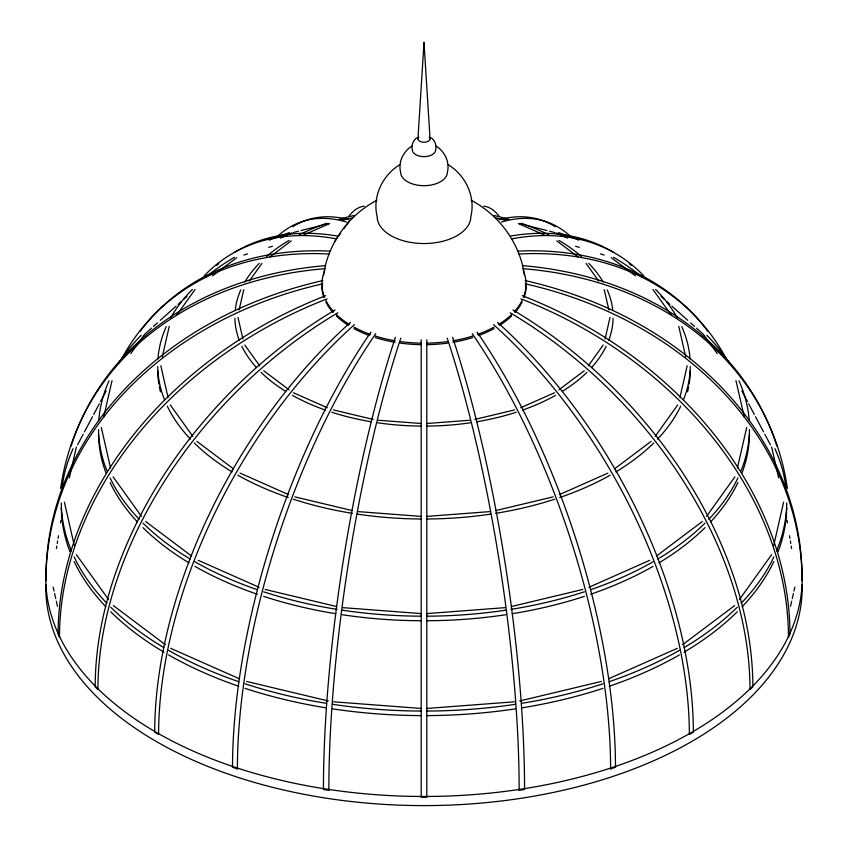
<?xml version="1.0" encoding="UTF-8"?>
<svg xmlns="http://www.w3.org/2000/svg" width="848" height="848" viewBox="0 0 848 848"><rect width="100%" height="100%" fill="white"/><g stroke="black" fill="none" stroke-linecap="round" stroke-linejoin="round"><path stroke-width="1.27" d="M417.947 138.796L424 42.4L430.053 138.796M56.403 548.645L56.827 546.07M57.24 543.483L57.653 540.907M58.067 538.321L58.491 535.745M60.568 522.834L60.982 520.248M61.406 517.672L61.819 515.086M69.366 477.837L76.373 447.108M103.647 417.364L112.031 380.572M162.275 356.891L169.229 326.416M239.147 309.838L243.768 289.592M323.554 275.335C327.816 243.567 348.655 215.021 376.904 200.245M605.101 338.946L610.009 317.428M679.926 397.532L687.166 365.785M737.41 468.117L746.675 427.519M773.673 545.709L783.605 502.175M790.527 606.203L791.682 601.137M792.265 598.603L793.41 593.547M793.993 591.014L794.862 587.219M77.613 444.776L83.189 434.25M84.429 431.918L92.485 416.718M93.725 414.375L99.301 403.849M100.541 401.517L106.127 390.992M130.74 353.627L144.563 334.377L151.463 328.187M177.041 314.661L195.082 289.507M249.27 281.07L261.915 263.431M588.311 365.795L603.204 345.041M655.175 436.37L677.732 404.931M706.511 516.39L734.909 476.809M739.498 599.451L771.627 554.666M334.642 241.542L340.61 233.232M343.885 228.663L349.238 221.211M153.435 326.427L157.378 322.897M160.336 320.247L176.119 306.117M178.091 304.347L181.048 301.708M184.005 299.058L186.963 296.408M416.58 137.895C412.997 140.598 411.227 145.517 412.298 149.863A11.702 6.752 0 0 0 424 156.626A11.702 6.752 0 0 0 435.702 149.863C436.773 145.517 435.003 140.598 431.42 137.895M212.583 275.854L236.656 257.739M411.895 146.153C403.203 151.4 398.072 162.191 400.595 172.155A23.405 13.515 0 0 0 424 185.67A23.405 13.515 0 0 0 447.405 172.155C449.928 162.191 444.797 151.4 436.105 146.153M270.067 256.817L291.214 240.906M399.779 164.735C382.501 175.176 372.208 196.619 377.148 216.484A46.852 27.051 0 0 0 424 243.535A46.852 27.051 0 0 0 470.852 216.484C475.792 196.619 465.499 175.176 448.221 164.735M558.906 389.836L584.283 370.735M614.482 468.923L651.116 441.352M656.352 556.097L702.398 521.456M682.64 644.681L734.633 605.567M280.412 238.044L292.274 232.787M303.118 235.309L329.649 223.554M520.767 407.708L554.528 392.751M559.288 494.67L607.921 473.12M588.915 587.272L649.78 560.305M608.758 678.707L677.276 648.349M610.645 768.903L615.489 767.292A377.519 154.124 71.6 0 0 477.095 332.109M243.906 255.047L247.627 253.891M268.71 247.383L272.431 246.238M293.514 232.469L298.496 231.207M300.987 230.582L322.145 225.229M324.625 224.593L328.367 223.649M341.119 220.565L352.673 217.798M474.785 419.442L514.577 409.923M496.006 510.528L553.193 496.854M511.344 606.553L582.788 589.466M519.697 700.978L601.391 681.442M519.167 790.325L524.562 789.488A377.519 79.776 81.2 0 0 452.588 337.292M426.608 423.523L469.612 420.258M426.618 516.421L489.561 511.641M426.608 613.613L504.899 607.666M426.629 708.472L514.524 701.794M378.388 420.258L421.392 423.523M358.439 511.641L421.382 516.421M343.101 607.666L421.392 613.613M333.476 701.794L421.371 708.472M328.833 790.325L323.438 789.488A377.519 79.776 -81.2 0 1 395.412 337.292M495.327 217.798L506.881 220.565M333.423 409.923L373.215 419.442M294.807 496.854L351.994 510.528M265.212 589.466L336.656 606.553M246.609 681.442L328.303 700.978M519.633 223.649L523.375 224.593M525.855 225.229L547.013 230.582M549.504 231.207L554.486 232.469M575.569 246.238L579.29 247.383M600.373 253.891L604.094 255.047M237.355 768.903L232.511 767.292A377.519 154.124 -71.6 0 1 370.905 332.109M555.726 232.787L567.588 238.044M471.096 200.245C499.345 215.021 520.184 243.567 524.446 275.335M518.351 223.554L544.882 235.309M293.472 392.751L327.233 407.708M240.079 473.12L288.712 494.67M198.22 560.305L259.085 587.272M170.724 648.349L239.242 678.707M611.344 257.739L635.417 275.854M556.786 240.906L577.933 256.817M263.717 370.735L289.094 389.836M196.884 441.352L233.518 468.923M145.602 521.456L191.648 556.097M113.367 605.567L165.36 644.681M661.037 296.408L663.995 299.058M666.952 301.708L669.909 304.347M671.881 306.117L687.664 320.247M690.622 322.897L694.565 326.427M696.537 328.187L703.437 334.377L717.26 353.627M652.918 289.507L670.959 314.661M586.085 263.431L598.73 281.07M244.796 345.041L259.689 365.795M170.268 404.931L192.825 436.37M113.091 476.809L141.489 516.39M76.373 554.666L108.502 599.451M741.873 390.992L747.459 401.517M748.699 403.849L754.275 414.375M755.515 416.718L763.571 431.918M764.811 434.25L770.387 444.776M771.627 447.108L778.634 477.837M735.969 380.572L744.353 417.364M678.771 326.416L685.725 356.891M604.232 289.592L608.853 309.838M237.991 317.428L242.899 338.946M160.834 365.785L168.074 397.532M101.325 427.519L110.59 468.117M64.395 502.175L74.327 545.709M53.138 587.219L54.007 591.014M54.59 593.547L55.735 598.603M56.318 601.137L57.473 606.203M786.181 515.086L786.594 517.672M787.018 520.248L787.432 522.834M789.509 535.745L789.933 538.321M790.347 540.907L790.76 543.483M791.173 546.07L791.597 548.645M802.134 577.414L802.134 580.647M426.798 339.783L426.798 797.343L421.202 797.343L421.202 339.783M424 42.4L424 49.014M45.866 577.414L45.866 580.647M429.247 137.047A6.053 3.498 0 0 1 424 142.284A6.053 3.498 0 0 1 418.753 137.047M526.067 285.776A102.067 58.925 0 0 1 524.106 297.288M522.082 302.079A102.067 58.925 0 0 1 515.107 312.35M511.556 316.06A102.067 58.925 0 0 1 499.61 325.367M494.066 328.632A102.067 58.925 0 0 1 478.823 335.479M472.728 337.557A102.067 58.925 0 0 1 452.97 342.285M447.85 343.069A102.067 58.925 0 0 1 426.65 344.68M421.35 344.68A102.067 58.925 0 0 1 400.15 343.069M395.03 342.285A102.067 58.925 0 0 1 375.272 337.557M369.177 335.479A102.067 58.925 0 0 1 353.934 328.632M348.39 325.367A102.067 58.925 0 0 1 336.444 316.06M332.893 312.35A102.067 58.925 0 0 1 325.918 302.079M323.894 297.288A102.067 58.925 0 0 1 321.933 285.776M613.104 318.212A189.115 109.18 0 0 1 608.779 340.165M606.15 346.281A189.115 109.18 0 0 1 591.565 367.534M586.922 372.357A189.115 109.18 0 0 1 562.425 391.31M555.61 395.338A189.115 109.18 0 0 1 522.4 410.167M516.188 412.255A189.115 109.18 0 0 1 476.883 421.753M470.449 422.77A189.115 109.18 0 0 1 426.576 426.099M421.424 426.099A189.115 109.18 0 0 1 377.551 422.77M371.117 421.753A189.115 109.18 0 0 1 331.812 412.255M325.6 410.167A189.115 109.18 0 0 1 292.39 395.338M285.575 391.31A189.115 109.18 0 0 1 261.078 372.357M256.435 367.534A189.115 109.18 0 0 1 241.85 346.281M239.221 340.165A189.115 109.18 0 0 1 234.896 318.212M235.214 310.463A189.115 109.18 0 0 1 240.768 289.91M244.743 282.13A189.115 109.18 0 0 1 259.255 263.315M266.495 256.499A189.115 109.18 0 0 1 289.083 240.419M298.984 235.002A189.115 109.18 0 0 1 326.883 223.247M339.073 219.367A189.115 109.18 0 0 1 354.188 215.456M493.812 215.456A189.115 109.18 0 0 1 508.927 219.367M521.117 223.247A189.115 109.18 0 0 1 549.016 235.002M558.917 240.419A189.115 109.18 0 0 1 581.505 256.499M588.745 263.315A189.115 109.18 0 0 1 603.257 282.13M607.232 289.91A189.115 109.18 0 0 1 612.786 310.463M690.272 366.559A266.283 153.732 0 0 1 683.371 400.065M680.69 406.16A266.283 153.732 0 0 1 657.507 439.158M653.734 443.006A266.283 153.732 0 0 1 615.913 471.848M610.157 475.198A266.283 153.732 0 0 1 559.733 497.532M554.74 499.196A266.283 153.732 0 0 1 495.582 513.347M490.398 514.153A266.283 153.732 0 0 1 426.608 518.997M421.392 518.997A266.283 153.732 0 0 1 357.602 514.153M352.418 513.347A266.283 153.732 0 0 1 293.26 499.196M288.267 497.532A266.283 153.732 0 0 1 237.843 475.198M232.087 471.848A266.283 153.732 0 0 1 194.266 443.006M190.493 439.158A266.283 153.732 0 0 1 167.31 406.16M164.629 400.065A266.283 153.732 0 0 1 157.728 366.559M157.951 358.821A266.283 153.732 0 0 1 166.229 326.724M170.734 317.809A266.283 153.732 0 0 1 192.422 289.391M205.513 277.402A266.283 153.732 0 0 1 234.493 257.273M269.251 240.164A266.283 153.732 0 0 1 289.56 232.575M340.461 219.303A266.283 153.732 0 0 1 345.772 218.328M502.228 218.328A266.283 153.732 0 0 1 507.539 219.303M558.44 232.575A266.283 153.732 0 0 1 578.749 240.164M613.507 257.273A266.283 153.732 0 0 1 642.487 277.402M655.578 289.391A266.283 153.732 0 0 1 677.266 317.809M681.771 326.724A266.283 153.732 0 0 1 690.049 358.821M690.272 371.117A266.283 153.732 0 0 1 689.138 384.07M688.682 386.667A266.283 153.732 0 0 1 687.537 391.84M160.463 391.84A266.283 153.732 0 0 1 159.318 386.667M158.862 384.07A266.283 153.732 0 0 1 157.728 371.117M749.484 429.565A325.494 187.917 0 0 1 741.099 470.682M737.887 478.007A325.494 187.917 0 0 1 708.78 519.283M705.017 523.099A325.494 187.917 0 0 1 657.783 559.033M653.087 561.768A325.494 187.917 0 0 1 590.643 589.699M584.346 591.819A325.494 187.917 0 0 1 510.909 609.373M505.694 610.178A325.494 187.917 0 0 1 426.639 616.189M421.361 616.189A325.494 187.917 0 0 1 342.306 610.178M337.091 609.373A325.494 187.917 0 0 1 263.654 591.819M257.357 589.699A325.494 187.917 0 0 1 194.913 561.768M190.217 559.033A325.494 187.917 0 0 1 142.983 523.099M139.22 519.283A325.494 187.917 0 0 1 110.113 478.007M106.901 470.682A325.494 187.917 0 0 1 98.516 429.565M98.781 420.566A325.494 187.917 0 0 1 109.032 380.879M118.572 363.326A325.494 187.917 0 0 1 141.139 335.299M706.861 335.299A325.494 187.917 0 0 1 729.428 363.326M738.968 380.879A325.494 187.917 0 0 1 749.219 420.566M749.484 434.123A325.494 187.917 0 0 1 742.074 472.728M737.887 482.576A325.494 187.917 0 0 1 710.666 521.849M705.017 527.657A325.494 187.917 0 0 1 658.981 562.881M653.087 566.337A325.494 187.917 0 0 1 590.643 594.268M584.346 596.377A325.494 187.917 0 0 1 512.245 613.719M505.694 614.747A325.494 187.917 0 0 1 426.639 620.757M421.361 620.757A325.494 187.917 0 0 1 342.306 614.747M335.755 613.719A325.494 187.917 0 0 1 263.654 596.377M257.357 594.268A325.494 187.917 0 0 1 194.913 566.337M189.019 562.881A325.494 187.917 0 0 1 142.983 527.657M137.334 521.849A325.494 187.917 0 0 1 110.113 482.576M105.926 472.728A325.494 187.917 0 0 1 98.516 434.123M523.142 270.236A102.067 58.925 0 0 1 523.64 297.023M522.082 300.563A102.067 58.925 0 0 1 514.227 311.799M511.556 314.544A102.067 58.925 0 0 1 498.476 324.551M494.066 327.105A102.067 58.925 0 0 1 477.562 334.419M472.728 336.041A102.067 58.925 0 0 1 452.97 340.758M447.85 341.553A102.067 58.925 0 0 1 426.65 343.164M421.35 343.164A102.067 58.925 0 0 1 400.15 341.553M395.03 340.758A102.067 58.925 0 0 1 375.272 336.041M370.438 334.419A102.067 58.925 0 0 1 353.934 327.105M349.524 324.551A102.067 58.925 0 0 1 336.444 314.544M333.773 311.799A102.067 58.925 0 0 1 325.918 300.563M324.36 297.023A102.067 58.925 0 0 1 324.858 270.236M802.123 572.951A378.229 218.371 0 0 1 424 796.473A378.229 218.371 0 0 1 45.877 572.951M802.197 584.664A378.229 218.371 0 0 1 424 805.6A378.229 218.371 0 0 1 45.803 584.664M786.7 507.507A362.711 209.414 0 0 1 778.093 551.592M773.832 561.524A362.711 209.414 0 0 1 742.042 606.892M737.262 611.768A362.711 209.414 0 0 1 684.082 652.176M679.418 654.9A362.711 209.414 0 0 1 609.224 686.265M602.96 688.364A362.711 209.414 0 0 1 521.88 707.857M515.351 708.875A362.711 209.414 0 0 1 426.608 715.617M421.392 715.617A362.711 209.414 0 0 1 332.649 708.875M326.12 707.857A362.711 209.414 0 0 1 245.04 688.364M238.776 686.265A362.711 209.414 0 0 1 168.582 654.9M163.918 652.176A362.711 209.414 0 0 1 110.738 611.768M105.958 606.892A362.711 209.414 0 0 1 74.168 561.524M69.907 551.592A362.711 209.414 0 0 1 61.3 507.507M786.7 502.938A362.711 209.414 0 0 1 776.567 550.829M773.832 556.966A362.711 209.414 0 0 1 741.078 603.341M737.262 607.21A362.711 209.414 0 0 1 684.082 647.618M679.418 650.331A362.711 209.414 0 0 1 609.224 681.697M602.96 683.795A362.711 209.414 0 0 1 521.88 703.289M515.351 704.306A362.711 209.414 0 0 1 426.608 711.059M421.392 711.059A362.711 209.414 0 0 1 332.649 704.306M326.12 703.289A362.711 209.414 0 0 1 245.04 683.795M238.776 681.697A362.711 209.414 0 0 1 168.582 650.331M163.918 647.618A362.711 209.414 0 0 1 110.738 607.21M106.922 603.341A362.711 209.414 0 0 1 74.168 556.966M71.433 550.829A362.711 209.414 0 0 1 61.3 502.938M62.137 487.356A362.711 209.414 0 0 1 73.076 448.698M774.924 448.698A362.711 209.414 0 0 1 785.863 487.356M335.055 309.955A377.519 266.95 -45 0 0 95.188 686.774L97.923 689.583A377.519 266.95 -45 0 1 337.854 312.753M325.632 295.719A377.519 297.743 -24.9 0 0 58.099 633.965L59.477 637.092A377.519 297.743 -24.9 0 1 327.074 298.835M45.93 577.414A377.519 308.248 0 0 1 322.876 280.571M45.93 580.647A377.519 308.248 0 0 1 322.876 283.794M71.105 446.016A377.519 297.743 24.9 0 1 325.526 265.636M60.621 488.49A377.519 297.743 24.9 0 1 325.409 268.646M140.185 331.335A377.519 266.95 45 0 1 330.572 251.146M121.879 358.46A377.519 266.95 45 0 1 329.13 254.018M216.759 265.339A377.519 217.968 60 0 1 218.773 263.622M234.663 252.259A377.519 217.968 60 0 1 337.387 236.062M204.145 275.907A377.519 217.968 60 0 1 336.126 238.829M278.282 235.638A377.519 154.124 71.6 0 1 346.535 222.017M292.708 226.755A377.519 154.124 71.6 0 1 348.857 219.696M348.708 216.473A377.519 79.776 81.2 0 1 364.301 206.202M483.699 206.202A377.519 79.776 -81.2 0 1 499.292 216.473M501.465 222.017A377.519 154.124 -71.6 0 1 569.718 235.638M499.143 219.696A377.519 154.124 -71.6 0 1 555.292 226.755M511.874 238.829A377.519 217.968 -60 0 1 643.855 275.907M629.227 263.622A377.519 217.968 -60 0 1 631.241 265.339M510.613 236.062A377.519 217.968 -60 0 1 613.337 252.259M518.87 254.018A377.519 266.95 -45 0 1 726.121 358.46M517.428 251.146A377.519 266.95 -45 0 1 707.815 331.335M522.591 268.646A377.519 297.743 -24.9 0 1 787.379 488.49M522.474 265.636A377.519 297.743 -24.9 0 1 776.895 446.016M525.124 283.794A377.519 308.248 0 0 1 802.07 580.647M525.124 280.571A377.519 308.248 0 0 1 802.07 577.414M520.926 298.835A377.519 297.743 24.9 0 1 788.46 637.081L789.965 633.975A377.519 297.743 24.9 0 0 522.368 295.719M510.146 312.753A377.519 266.95 45 0 1 750.014 689.562L752.865 686.795A377.519 266.95 45 0 0 512.945 309.955M493.578 324.657A377.519 217.968 60 0 1 689.36 734.516L693.357 732.259A377.519 217.968 60 0 0 497.532 322.367M472.262 333.72A377.519 154.124 71.6 0 1 610.613 768.871M447.193 338.129A377.519 79.776 81.2 0 1 519.156 790.283M328.844 790.283A377.519 79.776 -81.2 0 1 400.807 338.129M237.387 768.871A377.519 154.124 -71.6 0 1 375.738 333.72M350.468 322.367A377.519 217.968 -60 0 0 154.696 732.237L158.597 734.538A377.519 217.968 -60 0 1 354.422 324.657"/></g></svg>
